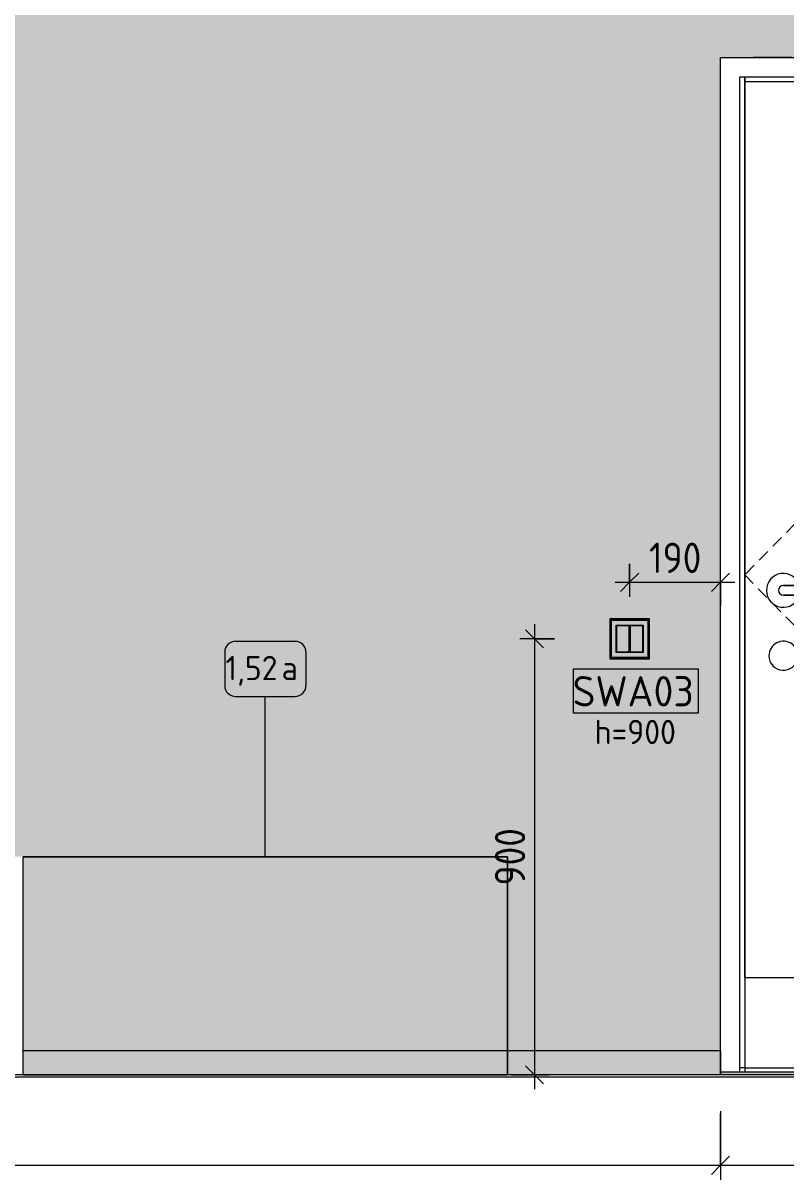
# Model space of a CAD drawing. Header units: millimetres. Extents: x 71854 to 109032, y -1987 to 27578.
# Drawn here: x 101613 to 103188, y 3983 to 6371 of the extents above; entities that cross this region are included whole.
import ezdxf

# ---------------------------------------------------------------- set-up
doc = ezdxf.new("R2010")
doc.units = ezdxf.units.MM
doc.linetypes.add('200_ШТРИХ__ш1_п0_6_', pattern=[40, 25, -15])
doc.linetypes.add('Штрих', pattern=[158.75, 79.375, -79.375])
for name, color, linetype, lineweight in [('A-ANNO-DIMS', 7, 'Continuous', 9), ('A-ANNO-DIMS-25', 7, 'Continuous', 9), ('A-DOOR', 7, 'Continuous', 9), ('A-DOOR-2', 7, 'Штрих', 9), ('A-DOOR-3', 7, '200_ШТРИХ__ш1_п0_6_', 9), ('A-DOOR-FRAM-1', 7, 'Continuous', 9), ('A-FLOR', 7, 'Continuous', 9), ('A-GENM', 7, 'Continuous', 9), ('A-WALL-PATT', 7, 'Continuous', 9), ('E-ELEC-FIXT-IDEN', 7, 'Continuous', 9), ('I-FURN-IDEN', 7, 'Continuous', 9), ('I-WALL', 7, 'Continuous', 9), ('Ограждение', 7, 'Continuous', 9), ('Поручни', 7, 'Continuous', 9), ('Электрические приборы', 7, 'Continuous', 9)]:
    doc.layers.add(name, color=color, linetype=linetype, lineweight=lineweight)
for name, color, linetype, lineweight, true_color in [('I-FURN-10', 7, 'Continuous', 9, 0xdddddd), ('I-FURN-2', 7, 'Continuous', 9, 0xc0c0c0), ('I-FURN-9', 7, 'Continuous', 9, 0xd1d1d1)]:
    doc.layers.add(name, color=color, linetype=linetype, lineweight=lineweight, true_color=true_color)
doc.layers.add('I-FURN-8', color=7, linetype='Continuous', lineweight=9, true_color=0xfbfbfb, transparency=0.7)
doc.styles.add('GOST Common_2', font='GOST_Common.ttf', dxfattribs={"height": 50})
doc.styles.add('GOST Common_3', font='GOST_Common.ttf', dxfattribs={"height": 62.5})
doc.styles.add('ISOCPEUR_1', font='isocpeur.ttf', dxfattribs={"width": 0.9, "height": 62.5})
doc.styles.add('ISOCPEUR_3', font='isocpeur.ttf', dxfattribs={"width": 0.9, "height": 62.5})
doc.dimstyles.new('ISO-2_5_0_9К_БОЛЬШОЙ_1', dxfattribs={"dimscale": 304.8, "dimtxt": 62.248823, "dimasz": 0.123031, "dimexe": 0.098425, "dimexo": 0.246063, "dimgap": 0, "dimtad": 1, "dimdec": 0, "dimrnd": 10, "dimzin": 0, "dimdsep": 46, "dimtxsty": 'ISOCPEUR_1', "dimblk1": 'OBLIQUE', "dimblk2": 'OBLIQUE', "dimsah": 1, "dimcen": 0.09, "dimdle": 0.098425, "dimazin": 0, "dimtfac": 1, "dimtdec": 4, "dimtix": 1, "dimtmove": 0, "dimatfit": 3, "dimfxl": 1, "dimtvp": 1, "dimtolj": 1, "dimtzin": 0, "dimarcsym": 2})
doc.dimstyles.new('ISO-2_5_0_9К_БОЛЬШОЙ_3', dxfattribs={"dimscale": 304.8, "dimtxt": 62.248823, "dimasz": 0.123031, "dimexe": 0.098425, "dimexo": 0.246063, "dimgap": 0, "dimtad": 1, "dimdec": 0, "dimrnd": 10, "dimzin": 0, "dimdsep": 46, "dimtxsty": 'ISOCPEUR_3', "dimblk1": 'OBLIQUE', "dimblk2": 'OBLIQUE', "dimsah": 1, "dimcen": 0.09, "dimdle": 0.098425, "dimazin": 0, "dimtfac": 1, "dimtdec": 4, "dimtix": 1, "dimtmove": 0, "dimatfit": 3, "dimfxl": 1, "dimtvp": 1, "dimtolj": 1, "dimtzin": 0, "dimarcsym": 2})

# ---------------------------------------------------------------- blocks, each defined once
blk = doc.blocks.new('110_Дверь_СКБ_1Ст_Внутренняя1 - Д-4 1100x2100h_су мгн-32391219-Развертка 2_15-2')
at = {"layer": 'A-DOOR'}
for p, q in [((20590, 6250), (19590, 6250)), ((19590, 4400), (19590, 6250)), ((20590, 6250), (20590, 4400)), ((19800, 5210), (19670, 5210)), ((19670, 5210), (19703.6, 5210)), ((19670, 5190), (19800, 5190)), ((19703.6, 5190), (19670, 5190)), ((20590, 4400), (19590, 4400)), ((19590, 4400), (19590, 4214)), ((20590, 4214), (20590, 4400)), ((19590, 4214), (20590, 4214))]:
    blk.add_line(p, q, dxfattribs=at)
for centre, radius, start, end in [((19670, 5200), 35, 16.6015, 180), ((19670, 5200), 10, 90, 270), ((19670, 5200), 10, 90, 270), ((19800, 5200), 10, 270, 90), ((19670, 5200), 35, 180, 343.3985), ((19670, 5065), 30, 351.8301, 180), ((19670, 5065), 30, 180, 351.8301)]:
    blk.add_arc(centre, radius, start, end, dxfattribs=at)
at = {"layer": 'A-DOOR-2'}
for p, q in [((20640, 6300), (19540, 6300)), ((19540, 4200), (19540, 6300)), ((20640, 6300), (19540, 6300)), ((19540, 4200), (19540, 6300)), ((20640, 4200), (20640, 6300)), ((20640, 4200), (20640, 6300))]:
    blk.add_line(p, q, dxfattribs=at)
at = {"layer": 'A-DOOR-3'}
for p, q in [((20591.4, 6250), (19590, 5232)), ((19590, 5232), (19643.4, 5177.6)), ((19647.2, 5173.8), (20590, 4214))]:
    blk.add_line(p, q, dxfattribs=at)
at = {"layer": 'A-DOOR-FRAM-1'}
for p, q in [((19580, 4206.3), (19580, 6260)), ((19580, 6260), (20600, 6260)), ((19590, 6250), (19590, 6260)), ((19590, 6260), (19590, 4400)), ((20590, 6260), (20590, 6250)), ((20590, 6260), (20590, 4400)), ((20600, 6260), (20600, 4206.3)), ((20590, 6250), (19590, 6250)), ((19590, 4214), (19580, 4214)), ((19590, 4214), (19590, 4206.3)), ((20590, 4214), (20590, 4206.3)), ((20600, 4214), (20590, 4214))]:
    blk.add_line(p, q, dxfattribs=at)
blk = doc.blocks.new('Плинтус - Плинтус темный _ст_школа_-32863384-Развертка 2_15-2')
at = {"layer": 'A-GENM'}
h = blk.add_hatch(color=256, dxfattribs=at)
h.paths.add_polyline_path([(24780.3, 4200), (25200, 4200), (25200, 4250), (24760.1, 4250), (24760.1, 4200)])
h.paths.add_polyline_path([(20760, 4200), (20760, 4250), (20655, 4250), (20655, 4200)])
h.paths.add_polyline_path([(21760, 4200), (21760.1, 4200), (21760, 4250)])
h.paths.add_polyline_path([(23760, 4200), (23760.1, 4200), (23760, 4250)])
for p, q in [((23760.1, 4250), (24760.1, 4250)), ((24760.1, 4250), (25200, 4250)), ((25200, 4250), (25200, 4200)), ((24760.1, 4200), (23760.1, 4200)), ((24780.3, 4200), (24760.1, 4200))]:
    blk.add_line(p, q, dxfattribs=at)
blk = doc.blocks.new('Switch1 - Svitch х2-27451159-Развертка 2_15-2')
at = {"layer": 'Электрические приборы'}
h = blk.add_hatch(color=256, dxfattribs=at)
h.paths.add_polyline_path([(19349, 5059), (19431, 5059), (19431, 5141), (19349, 5141), (19349, 5062)])
h.paths.add_polyline_path([(19350, 5060), (19350, 5140), (19430, 5140), (19430, 5060), (19352, 5060)])
h = blk.add_hatch(color=256, dxfattribs=at)
h.paths.add_polyline_path([(19428, 5062), (19428, 5138), (19352, 5138), (19352, 5062), (19417, 5062)])
h.paths.add_polyline_path([(19418, 5072), (19362, 5072), (19362, 5128), (19418, 5128), (19418, 5073)])
blk.add_hatch(color=256, dxfattribs=at).paths.add_polyline_path([(19417, 5073), (19417, 5127), (19363, 5127), (19363, 5073)])
for p, q in [((19431, 5141), (19349, 5141)), ((19349, 5141), (19349, 5059)), ((19350, 5060), (19350, 5140)), ((19350, 5140), (19430, 5140)), ((19428, 5138), (19352, 5138)), ((19352, 5138), (19352, 5062)), ((19428, 5138), (19352, 5138)), ((19352, 5138), (19352, 5062)), ((19428, 5062), (19428, 5138)), ((19428, 5062), (19428, 5138)), ((19430, 5140), (19430, 5060)), ((19431, 5059), (19431, 5141)), ((19362, 5072), (19362, 5128)), ((19362, 5128), (19418, 5128)), ((19362, 5072), (19362, 5128)), ((19362, 5128), (19418, 5128)), ((19389, 5127), (19363, 5127)), ((19363, 5127), (19363, 5073)), ((19417, 5127), (19363, 5127)), ((19363, 5127), (19363, 5073)), ((19389, 5073), (19389, 5127)), ((19391, 5127), (19391, 5073)), ((19417, 5127), (19391, 5127)), ((19417, 5073), (19417, 5127)), ((19417, 5073), (19417, 5127)), ((19418, 5128), (19418, 5072)), ((19418, 5128), (19418, 5072)), ((19418, 5072), (19362, 5072)), ((19418, 5072), (19362, 5072)), ((19363, 5073), (19389, 5073)), ((19363, 5073), (19417, 5073)), ((19391, 5073), (19417, 5073)), ((19349, 5059), (19431, 5059)), ((19430, 5060), (19350, 5060)), ((19352, 5062), (19428, 5062)), ((19352, 5062), (19428, 5062))]:
    blk.add_line(p, q, dxfattribs=at)
blk = doc.blocks.new('Ограждение - Ограждение-32874606-Развертка 2_15-2')
at = {"layer": 'Ограждение'}
blk.add_hatch(color=256, dxfattribs=at).paths.add_polyline_path([(25200, 4200), (26300, 4200), (26300, 4206.3), (25200, 4206.3)])
at = {"layer": 'Поручни'}
blk.add_line((25200, 4206.3), (26300, 4206.3), dxfattribs=at)
blk = doc.blocks.new('DIMBLOCK30-Развертка 2_15-2')
at = {"layer": 'A-ANNO-DIMS-25'}
for p, q in [((98492.8, 4125), (98492.8, 3983.1)), ((98492.8, 4013.1), (98492.8, 4120)), ((103052.8, 4125), (103052.8, 3983.1)), ((103052.8, 4013.1), (103052.8, 4120)), ((98492.8, 4013.1), (103052.8, 4013.1))]:
    blk.add_line(p, q, dxfattribs=at)
at = {"layer": 'A-ANNO-DIMS-25', "lineweight": 20}
for p, q in [((98492.8, 4013.1), (98474.1, 3994.3)), ((98492.8, 4013.1), (98511.6, 4031.8)), ((103052.8, 4013.1), (103034.1, 3994.3)), ((103052.8, 4013.1), (103071.6, 4031.8))]:
    blk.add_line(p, q, dxfattribs=at)
at = {"layer": 'A-ANNO-DIMS-25', "color": 0, "insert": (100690.8, 4094.7), "char_height": 62.5, "width": 196.802, "attachment_point": 1, "line_spacing_factor": 1.149209, "style": 'ISOCPEUR_1'}
blk.add_mtext('4560', dxfattribs=at)
blk = doc.blocks.new('_Oblique')
at = {"color": 0, "linetype": 'ByBlock', "lineweight": -2}
blk.add_line((-0.5, -0.5), (0.5, 0.5), dxfattribs=at)
blk = doc.blocks.new('DIMBLOCK31-Развертка 2_15-2')
at = {"layer": 'A-ANNO-DIMS-25'}
for p, q in [((103052.8, 4125), (103052.8, 3983.1)), ((103052.8, 4013.1), (103052.8, 4120)), ((104152.8, 4125), (104152.8, 3983.1)), ((104152.8, 4013.1), (104152.8, 4120)), ((103052.8, 4013.1), (104152.8, 4013.1))]:
    blk.add_line(p, q, dxfattribs=at)
at = {"layer": 'A-ANNO-DIMS-25', "lineweight": 20}
for p, q in [((103052.8, 4013.1), (103034.1, 3994.3)), ((103052.8, 4013.1), (103071.6, 4031.8)), ((104152.8, 4013.1), (104134.1, 3994.3)), ((104152.8, 4013.1), (104171.6, 4031.8))]:
    blk.add_line(p, q, dxfattribs=at)
at = {"layer": 'A-ANNO-DIMS-25', "color": 0, "insert": (103534.6, 4094.7), "char_height": 62.5, "width": 163.762, "attachment_point": 1, "line_spacing_factor": 1.149209, "style": 'ISOCPEUR_1'}
blk.add_mtext('1100', dxfattribs=at)
blk = doc.blocks.new('М_силовых электроприборов_РАЗВЕРТКИ - Типоразмер_примечание-27444908-Развертка 2_15-2')
at = {"layer": 'E-ELEC-FIXT-IDEN'}
for p, q in [((19531.9, 5041.5), (19273.6, 5041.5)), ((19273.6, 5041.5), (19273.6, 4951.4)), ((19531.9, 4951.4), (19531.9, 5041.5)), ((19273.6, 4951.4), (19531.9, 4951.4))]:
    blk.add_line(p, q, dxfattribs=at)
blk = doc.blocks.new('DIMBLOCK37-Развертка 2_15-2')
at = {"layer": 'A-ANNO-DIMS-25', "lineweight": 20}
for p, q in [((102668.8, 5100), (102650, 5118.7)), ((102668.8, 5100), (102687.5, 5081.2)), ((102668.8, 4200), (102650, 4218.7)), ((102668.8, 4200), (102687.5, 4181.2))]:
    blk.add_line(p, q, dxfattribs=at)
at = {"layer": 'A-ANNO-DIMS-25'}
for p, q in [((102668.8, 5130), (102668.8, 4170)), ((102710.3, 5100), (102638.8, 5100)), ((102668.8, 5100), (102710.3, 5100)), ((102620.3, 4200), (102698.8, 4200)), ((102668.8, 4200), (102620.3, 4200))]:
    blk.add_line(p, q, dxfattribs=at)
at = {"layer": 'A-ANNO-DIMS-25', "color": 0, "insert": (102587.1, 4590.7), "char_height": 62.5, "width": 142.215, "attachment_point": 1, "rotation": 90, "line_spacing_factor": 1.149209, "style": 'ISOCPEUR_1'}
blk.add_mtext('900', dxfattribs=at)
blk = doc.blocks.new('DIMBLOCK38-Развертка 2_15-2')
at = {"layer": 'A-ANNO-DIMS-25'}
for p, q in [((102865.3, 5255), (102865.3, 5186.7)), ((102865.3, 5216.7), (102865.3, 5255)), ((103052.8, 5168.2), (103052.8, 5246.7)), ((102835.3, 5216.7), (103082.8, 5216.7)), ((103052.8, 5216.7), (103052.8, 5168.2))]:
    blk.add_line(p, q, dxfattribs=at)
at = {"layer": 'A-ANNO-DIMS-25', "lineweight": 20}
for p, q in [((102865.3, 5216.7), (102884.1, 5235.5)), ((103052.8, 5216.7), (103071.6, 5235.5)), ((102865.3, 5216.7), (102846.6, 5198)), ((103052.8, 5216.7), (103034.1, 5198))]:
    blk.add_line(p, q, dxfattribs=at)
at = {"layer": 'A-ANNO-DIMS-25', "color": 0, "insert": (102905.2, 5298.4), "char_height": 62.5, "width": 129.286, "attachment_point": 1, "line_spacing_factor": 1.149209, "style": 'ISOCPEUR_3'}
blk.add_mtext('\u200e190', dxfattribs=at)
blk = doc.blocks.new('Марка_Мебель - В прямоуг_Balcon_Марка-25523697-Развертка 2_15-2')
at = {"layer": 'I-FURN-IDEN'}
for p, q in [((21198.6, 5094.8), (21321.4, 5094.8)), ((21176.1, 5072.3), (21176.1, 5003.3)), ((21343.9, 5072.3), (21343.9, 5003.5)), ((21198.5, 4981), (21321.4, 4981))]:
    blk.add_line(p, q, dxfattribs=at)
for centre, radius, start, end in [((21198.6, 5072.3), 22.5, 90, 180), ((21321.4, 5072.3), 22.5, 0, 90), ((21198.5, 5003.3), 22.3, 180, 270), ((21321.4, 5003.5), 22.5, 270, 0)]:
    blk.add_arc(centre, radius, start, end, dxfattribs=at)

msp = doc.modelspace()

# ---------------------------------------------------------------- hatches: boundary and pattern name
at = {"layer": 'A-WALL-PATT'}
h = msp.add_hatch(color=256, dxfattribs=at)
h.paths.add_polyline_path([(104500, 4200), (104731.8, 4200), (104731.8, 7600), (96673.8, 7600), (96673.8, 4250), (96682.3, 4250), (96682.3, 4650), (97182.3, 4650), (97182.3, 4250), (97392.8, 4250), (97392.8, 6300), (98492.8, 6300), (98492.8, 4250), (98612.8, 4250), (98612.8, 4650), (99612.8, 4650), (99613, 4650), (101612.8, 4650), (101613, 4650), (102613, 4650), (102613, 4250), (103052.8, 4250), (103052.8, 6300), (104152.8, 6300), (104152.8, 4250), (104417.8, 4250), (104417.8, 4200), (104452.8, 4200)])
h.paths.add_polyline_path([(104421.9, 4300), (104421.9, 4970), (104437.9, 4970), (104437.9, 4300)])
h.paths.add_polyline_path([(104516.8, 4330), (104516.8, 4347.5), (104470.8, 4347.5), (104470.8, 4330), (104452.8, 4330), (104452.8, 4830), (104470.8, 4830), (104470.8, 4812.5), (104516.8, 4812.5), (104516.8, 4830), (104534.8, 4830), (104534.8, 4812.5), (104598.8, 4812.5), (104598.8, 4830), (104616.8, 4830), (104616.8, 4330), (104598.8, 4330), (104598.8, 4347.5), (104534.8, 4347.5), (104534.8, 4330), (104531.6, 4330)])
h.paths.add_polyline_path([(104566.8, 4362.5), (104568.8, 4362.5), (104598.8, 4362.5), (104598.8, 4797.5), (104534.8, 4797.5), (104534.8, 4362.5), (104565.4, 4362.5)])
h.paths.add_polyline_path([(104516.8, 4362.5), (104516.8, 4797.5), (104470.8, 4797.5), (104470.8, 4362.5), (104515.8, 4362.5)])
h.paths.add_polyline_path([(104539.3, 5004), (104421.9, 5004), (104421.9, 5020), (104721.9, 5020), (104721.9, 5004), (104539.6, 5004)])
h.paths.add_polyline_path([(97201.8, 5059), (97201.8, 5141), (97283.8, 5141), (97283.8, 5059), (97202.8, 5059)])
h.paths.add_polyline_path([(102906.3, 5059), (102824.3, 5059), (102824.3, 5141), (102906.3, 5141), (102906.3, 5060)])
h.paths.add_polyline_path([(97202.8, 5060), (97282.8, 5060), (97282.8, 5140), (97202.8, 5140), (97202.8, 5062)])
h.paths.add_polyline_path([(102905.3, 5060), (102905.3, 5140), (102825.3, 5140), (102825.3, 5060), (102903.3, 5060)])
h.paths.add_polyline_path([(97280.8, 5062), (97204.8, 5062), (97204.8, 5138), (97280.8, 5138), (97280.8, 5072)])
h.paths.add_polyline_path([(102837.3, 5062), (102827.3, 5062), (102827.3, 5138), (102903.3, 5138), (102903.3, 5062), (102838.3, 5062)])
h.paths.add_polyline_path([(97243.8, 5072), (97270.8, 5072), (97270.8, 5128), (97214.8, 5128), (97214.8, 5072), (97241.8, 5072)])
h.paths.add_polyline_path([(102866.3, 5072), (102893.3, 5072), (102893.3, 5128), (102837.3, 5128), (102837.3, 5072), (102865.8, 5072)])
h.paths.add_polyline_path([(102838.3, 5073), (102838.3, 5127), (102892.3, 5127), (102892.3, 5073), (102864.3, 5073)])
h.paths.add_polyline_path([(97215.8, 5073), (97215.8, 5127), (97269.8, 5127), (97269.8, 5073), (97241.8, 5073)])
at = {"layer": 'I-FURN-8'}
for points in [[(101613, 4250), (102613, 4250), (102613, 4650), (101613, 4650), (101613, 4255.3)], [(102601.5, 4200), (102613, 4200), (102613, 4250), (101613, 4250), (101613, 4200), (102474.9, 4200)]]:
    msp.add_hatch(color=256, dxfattribs=at).paths.add_polyline_path(points)

# ---------------------------------------------------------------- linework, layer by layer
at = {"layer": 'A-FLOR'}
for p, q in [((104752.8, 4195), (96652.7, 4195)), ((104731.8, 4200), (96673.8, 4200))]:
    msp.add_line(p, q, dxfattribs=at)
at = {"layer": 'I-FURN-10'}
msp.add_line((101613, 4200), (102613, 4200), dxfattribs=at)
at = {"layer": 'I-FURN-2'}
for p, q in [((101613, 4650), (102613, 4650)), ((101613, 4200), (101613, 4650)), ((102613, 4650), (102613, 4200))]:
    msp.add_line(p, q, dxfattribs=at)
at = {"layer": 'I-FURN-9'}
for p, q in [((102613, 4650), (101613, 4650)), ((101613, 4200), (101613, 4650)), ((102613, 4200), (102613, 4650))]:
    msp.add_line(p, q, dxfattribs=at)
at = {"layer": 'I-FURN-IDEN'}
msp.add_line((102113, 4650), (102113, 4981), dxfattribs=at)
at = {"layer": 'I-WALL'}
for p, q in [((103052.8, 4250), (103052.8, 6300)), ((103052.8, 6300), (104152.8, 6300))]:
    msp.add_line(p, q, dxfattribs=at)

# ---------------------------------------------------------------- block references
at = {"layer": 'A-DOOR-FRAM-1'}
msp.add_blockref('110_Дверь_СКБ_1Ст_Внутренняя1 - Д-4 1100x2100h_су мгн-32391219-Развертка 2_15-2', (83512.8, 0), dxfattribs=at)
at = {"layer": 'A-GENM'}
msp.add_blockref('Плинтус - Плинтус темный _ст_школа_-32863384-Развертка 2_15-2', (77852.8, 0), dxfattribs=at)
at = {"layer": 'E-ELEC-FIXT-IDEN'}
msp.add_blockref('М_силовых электроприборов_РАЗВЕРТКИ - Типоразмер_примечание-27444908-Развертка 2_15-2', (83475.3, -4), dxfattribs=at)
at = {"layer": 'I-FURN-IDEN'}
msp.add_blockref('Марка_Мебель - В прямоуг_Balcon_Марка-25523697-Развертка 2_15-2', (80853, 0), dxfattribs=at)
at = {"layer": 'Поручни'}
msp.add_blockref('Ограждение - Ограждение-32874606-Развертка 2_15-2', (77852.8, 0), dxfattribs=at)
at = {"layer": 'Электрические приборы'}
msp.add_blockref('Switch1 - Svitch х2-27451159-Развертка 2_15-2', (83475.3, 0), dxfattribs=at)

# ---------------------------------------------------------------- texts
at = {"layer": 'E-ELEC-FIXT-IDEN', "attachment_point": 1}
for s, insert, char_height, width, style in [('SWA03', (102747.5, 5023), 62.5, 320.675, 'GOST Common_3'), ('h=900', (102792.8, 4932.7), 50, 220.464, 'GOST Common_2')]:
    msp.add_mtext(s, dxfattribs=dict(at, insert=insert, char_height=char_height, width=width, style=style))
at = {"layer": 'I-FURN-IDEN', "char_height": 50, "attachment_point": 1, "style": 'GOST Common_2'}
for s, insert, width in [('1,52', (102030.7, 5064.7), 140.295), ('\\fGOST Common|b0|i0|c204|p34|;а', (102146.5, 5064.7), 50.105)]:
    msp.add_mtext(s, dxfattribs=dict(at, insert=insert, width=width))

# ---------------------------------------------------------------- dimensions: what is measured, and where the dimension line sits
at = {"layer": 'A-ANNO-DIMS'}
dim = msp.add_linear_dim(base=(103052.8, 5216.7), p1=(102865.3, 5180), p2=(103052.8, 5243.2), text='\u200e190', dimstyle='ISO-2_5_0_9К_БОЛЬШОЙ_3', override={"dimpost": '<>', "dimfxl": 197.870598}, dxfattribs=at)
dim.commit()
dim.dimension.update_dxf_attribs({"geometry": 'DIMBLOCK38-Развертка 2_15-2', "text_midpoint": (102959.1, 5253.8)})
dim = msp.add_linear_dim(base=(102668.8, 4200), p1=(102785.3, 5100), p2=(102695.3, 4200), angle=90, dimstyle='ISO-2_5_0_9К_БОЛЬШОЙ_1', override={"dimpost": '<>', "dimfxl": 904.493854}, dxfattribs=at)
dim.commit()
dim.dimension.update_dxf_attribs({"geometry": 'DIMBLOCK37-Развертка 2_15-2', "text_midpoint": (102637.5, 4650)})
for base, p1, p2, override, picture, middle in [((103052.8, 4013.1), (98492.8, 4200), (103052.8, 4200), {"dimpost": '<>', "dimfxl": 4559.980323}, 'DIMBLOCK30-Развертка 2_15-2', (100772.8, 4044.3)), ((104152.8, 4013.1), (103052.8, 4200), (104152.8, 4200), {"dimpost": '<>', "dimfxl": 1100}, 'DIMBLOCK31-Развертка 2_15-2', (103602.8, 4044.3))]:
    dim = msp.add_linear_dim(base=base, p1=p1, p2=p2, dimstyle='ISO-2_5_0_9К_БОЛЬШОЙ_1', override=override, dxfattribs=at)
    dim.commit()
    dim.dimension.update_dxf_attribs({"geometry": picture, "text_midpoint": middle})

doc.saveas('drawing.dxf')
